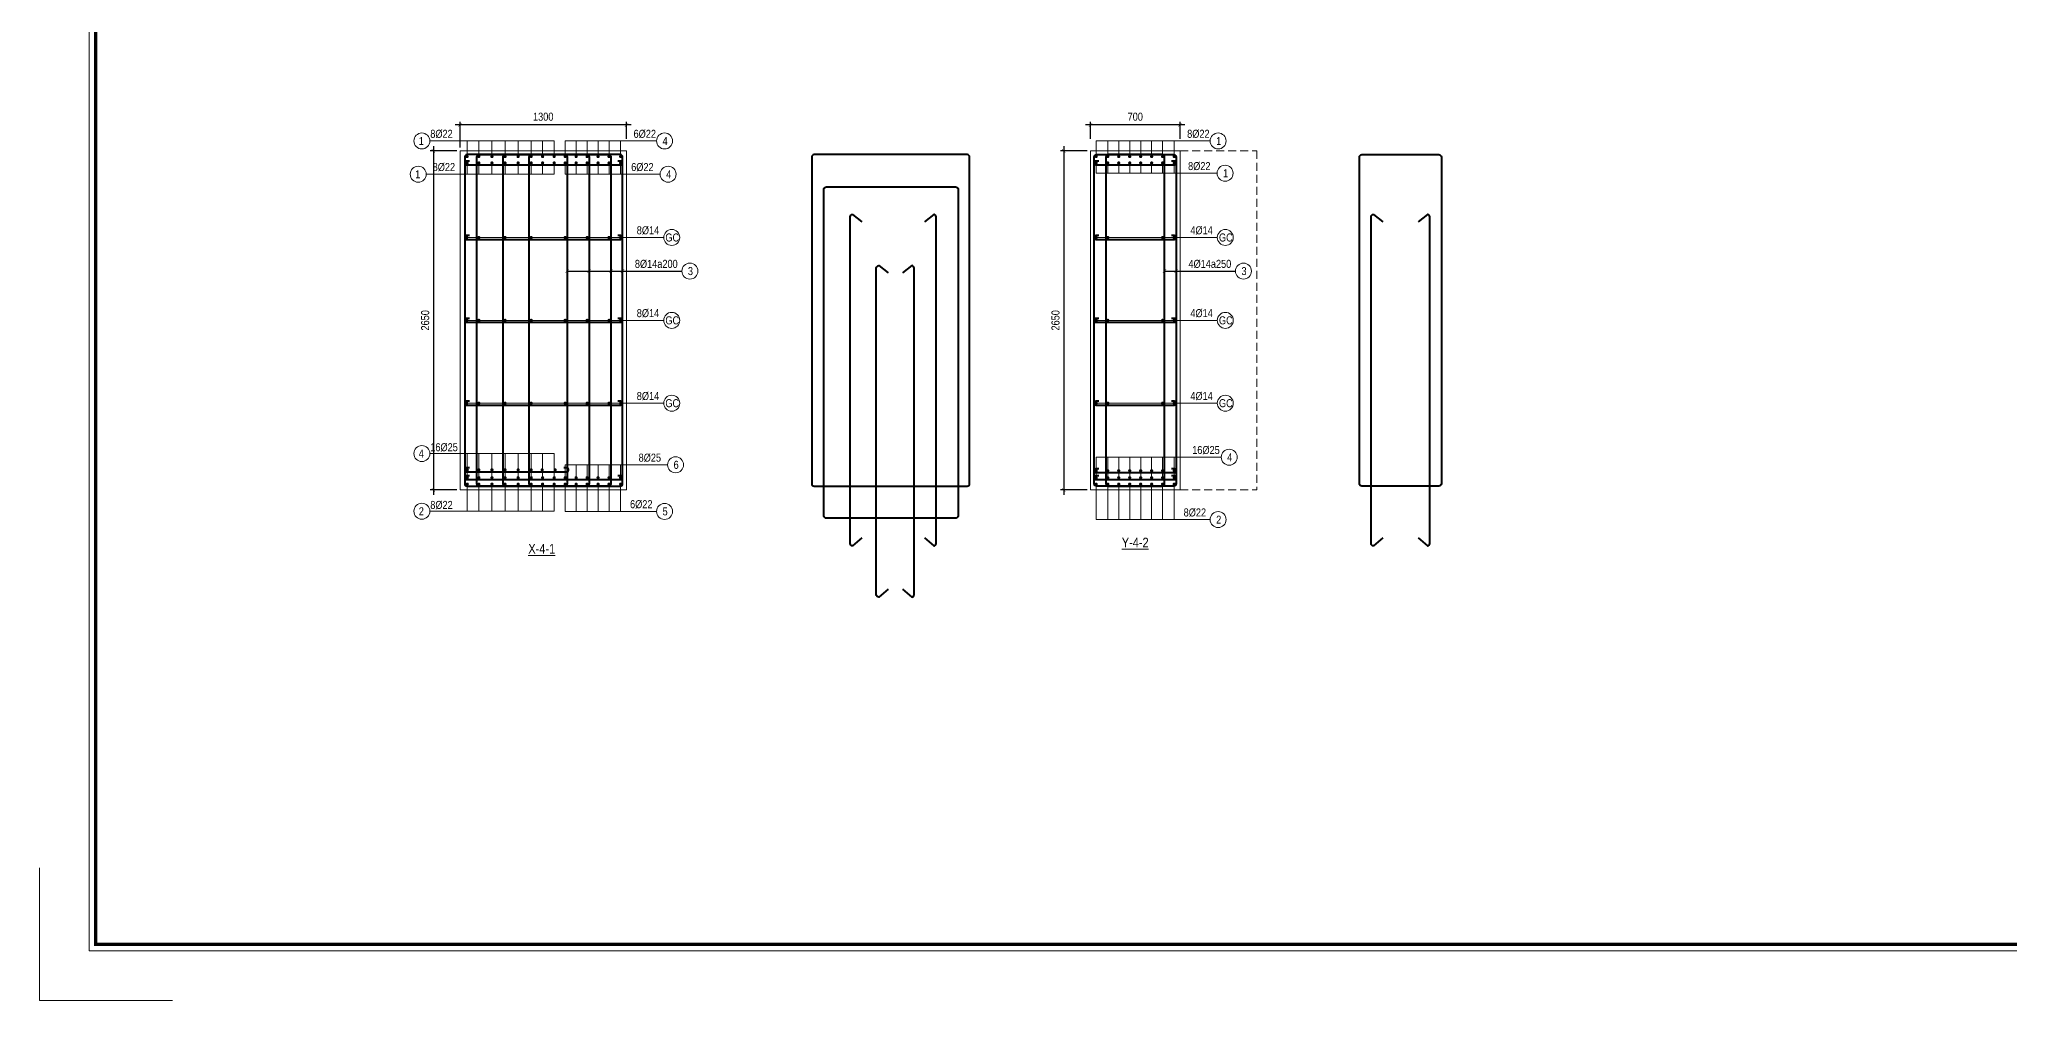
# Model space of a CAD drawing. Header units: millimetres. Extents: x 3014920 to 3563667, y -1638653 to -1356471.
# Drawn here: x 3062204 to 3077595, y -1601326 to -1593814 of the extents above; entities that cross this region are included whole.
import ezdxf
from ezdxf.enums import TextEntityAlignment as Align
from ezdxf.xclip import XClip

# ---------------------------------------------------------------- set-up
doc = ezdxf.new("R2010")
doc.units = ezdxf.units.MM
doc.header["$MEASUREMENT"] = 0
doc.header["$XCLIPFRAME"] = 0
doc.header["$PDMODE"] = 2
doc.linetypes.add('HIDDEN', pattern=[0.375, 0.25, -0.125])
doc.layers.get('0').update_dxf_attribs({"lineweight": 9})
doc.layers.get('Defpoints').update_dxf_attribs({"color": 10, "lineweight": 0})
for name, color, linetype, lineweight in [('CDAI', 21, 'Continuous', 40), ('CTHEP', 50, 'Continuous', 50), ('DBAO', 90, 'Continuous', 13), ('DGIONG', 130, 'Continuous', 13), ('KTH', 154, 'Continuous', 9), ('Net khuat', 8, 'HIDDEN', 13), ('TEXT', 7, 'Continuous', 15)]:
    doc.layers.add(name, color=color, linetype=linetype, lineweight=lineweight)
doc.styles.add('Star-HelCon', font='VHELVCN_0.TTF')
doc.styles.add('TTP-HelCon', font='VHELVCN_0.TTF')
doc.dimstyles.new('TTP-25', dxfattribs={"dimscale": 25, "dimtxt": 2.5, "dimasz": 1, "dimexe": 1, "dimexo": 1, "dimgap": 0.09, "dimtad": 0, "dimdec": 4, "dimrnd": 1, "dimzin": 9, "dimdsep": 46, "dimtxsty": 'TTP-HelCon', "dimblk": 'ARCHTICK', "dimcen": 0.09, "dimdle": 1.5, "dimclrd": 256, "dimclre": 256, "dimclrt": 7, "dimadec": 0, "dimazin": 0, "dimtfac": 1, "dimtdec": 4, "dimtmove": 0, "dimatfit": 3, "dimldrblk": 'ARCHTICK', "dimfxl": 1, "dimtvp": 1, "dimtolj": 1, "dimtzin": 0, "dimarcsym": 0})

# ---------------------------------------------------------------- blocks, each defined once
blk = doc.blocks.new('2X-6')
at = {"layer": 'CTHEP'}
blk.add_line((62408.63368, 325.00001), (-295.8093, 325), dxfattribs=at)
for points in [[(-320.00014, 595.00141), (-320.00014, 795), (62463.59072, 795)], [(-320.00014, -145), (62469.99431, -144.99999), (62469.99431, -144.99999)]]:
    blk.add_lwpolyline(points, dxfattribs=at)
blk = doc.blocks.new('_ArchTick')
at = {"color": 0, "linetype": 'ByBlock', "const_width": 0.15}
blk.add_lwpolyline([(-0.5, -0.5), (0.5, 0.5)], dxfattribs=at)
blk = doc.blocks.new('*D1080')
at = {"layer": 'Defpoints', "color": 0, "ltscale": 500, "transparency": 16777216}
for p in [(3065490, -1594685), (3065282, -1597335), (3065490, -1597335)]:
    blk.add_point(p, dxfattribs=at)
at = {"layer": 'KTH', "lineweight": -2, "ltscale": 500, "transparency": 16777216}
for p, q in [((3065465, -1594685), (3065257, -1594685)), ((3065282, -1594648), (3065282, -1597373)), ((3065465, -1597335), (3065257, -1597335))]:
    blk.add_line(p, q, dxfattribs=at)
at = {"layer": 'KTH', "lineweight": -2, "ltscale": 500, "transparency": 16777216, "xscale": 25, "yscale": 25, "zscale": 25}
for p, rotation in [((3065282, -1594685), 90), ((3065282, -1597335), 270)]:
    blk.add_blockref('_ArchTick', p, dxfattribs=dict(at, rotation=rotation))
at = {"layer": 'KTH', "color": 7, "ltscale": 500, "transparency": 16777216, "insert": (3065218, -1596010), "char_height": 62.5, "attachment_point": 5, "rotation": 90, "style": 'TTP-HelCon'}
blk.add_mtext('\\A1;2650', dxfattribs=at)
blk = doc.blocks.new('*D1081')
at = {"layer": 'Defpoints', "color": 0, "ltscale": 500, "transparency": 16777216}
for p in [(3065490, -1594483), (3065490, -1594685), (3066790, -1594616)]:
    blk.add_point(p, dxfattribs=at)
at = {"layer": 'KTH', "lineweight": -2, "ltscale": 500, "transparency": 16777216}
for p, q in [((3066827, -1594483), (3065452, -1594483)), ((3065490, -1594660), (3065490, -1594458)), ((3066790, -1594591), (3066790, -1594458))]:
    blk.add_line(p, q, dxfattribs=at)
at = {"layer": 'KTH', "lineweight": -2, "ltscale": 500, "transparency": 16777216, "xscale": 25, "yscale": 25, "zscale": 25, "rotation": 180}
blk.add_blockref('_ArchTick', (3065490, -1594483), dxfattribs=at)
at = {"layer": 'KTH', "lineweight": -2, "ltscale": 500, "transparency": 16777216, "xscale": 25, "yscale": 25, "zscale": 25}
blk.add_blockref('_ArchTick', (3066790, -1594483), dxfattribs=at)
at = {"layer": 'KTH', "color": 7, "ltscale": 500, "transparency": 16777216, "insert": (3066140, -1594419), "char_height": 62.5, "attachment_point": 5, "style": 'TTP-HelCon'}
blk.add_mtext('\\A1;1300', dxfattribs=at)
blk = doc.blocks.new('*D1082')
at = {"layer": 'Defpoints', "color": 0, "ltscale": 500, "transparency": 16777216}
for p in [(3070415, -1594685), (3070206, -1597335), (3070415, -1597335)]:
    blk.add_point(p, dxfattribs=at)
at = {"layer": 'KTH', "lineweight": -2, "ltscale": 500, "transparency": 16777216}
for p, q in [((3070390, -1594685), (3070181, -1594685)), ((3070206, -1594648), (3070206, -1597373)), ((3070390, -1597335), (3070181, -1597335))]:
    blk.add_line(p, q, dxfattribs=at)
at = {"layer": 'KTH', "lineweight": -2, "ltscale": 500, "transparency": 16777216, "xscale": 25, "yscale": 25, "zscale": 25}
for p, rotation in [((3070206, -1594685), 90), ((3070206, -1597335), 270)]:
    blk.add_blockref('_ArchTick', p, dxfattribs=dict(at, rotation=rotation))
at = {"layer": 'KTH', "color": 7, "ltscale": 500, "transparency": 16777216, "insert": (3070142, -1596010), "char_height": 62.5, "attachment_point": 5, "rotation": 90, "style": 'TTP-HelCon'}
blk.add_mtext('\\A1;2650', dxfattribs=at)
blk = doc.blocks.new('*D1083')
at = {"layer": 'Defpoints', "color": 0, "ltscale": 500, "transparency": 16777216}
for p in [(3070415, -1594483), (3070415, -1594616), (3071115, -1594616)]:
    blk.add_point(p, dxfattribs=at)
at = {"layer": 'KTH', "lineweight": -2, "ltscale": 500, "transparency": 16777216}
for p, q in [((3071152, -1594483), (3070377, -1594483)), ((3070415, -1594591), (3070415, -1594458)), ((3071115, -1594591), (3071115, -1594458))]:
    blk.add_line(p, q, dxfattribs=at)
at = {"layer": 'KTH', "lineweight": -2, "ltscale": 500, "transparency": 16777216, "xscale": 25, "yscale": 25, "zscale": 25, "rotation": 180}
blk.add_blockref('_ArchTick', (3070415, -1594483), dxfattribs=at)
at = {"layer": 'KTH', "lineweight": -2, "ltscale": 500, "transparency": 16777216, "xscale": 25, "yscale": 25, "zscale": 25}
blk.add_blockref('_ArchTick', (3071115, -1594483), dxfattribs=at)
at = {"layer": 'KTH', "color": 7, "ltscale": 500, "transparency": 16777216, "insert": (3070765, -1594419), "char_height": 62.5, "attachment_point": 5, "style": 'TTP-HelCon'}
blk.add_mtext('\\A1;700', dxfattribs=at)
blk = doc.blocks.new('2X-5')
at = {"layer": 'CTHEP'}
for p, q in [((23166.59054, 1145.94564), (-6551.10276, 1145.94563)), ((23166.59054, 685.94564), (-6551.10276, 685.94563))]:
    blk.add_line(p, q, dxfattribs=at)
blk.add_lwpolyline([(-6625.45988, 225.94563), (23270, 225.94564), (23270, 925.94564)], dxfattribs=at)
at = {"layer": 'DBAO', "linetype": 'Continuous', "flags": 128}
blk.add_lwpolyline([(-6499.9997, 2095.94563), (-6650.00163, 2095.94563), (-6650.00163, 195.94563), (23300, 195.94563), (23300, 2095.94563)], dxfattribs=at)
blk = doc.blocks.new('CHG_XX_Khung ten')
blk.add_lwpolyline([(15, 579), (826, 579), (826, 15), (15, 15)], close=True)
at = {"color": 4, "linetype": 'Continuous', "const_width": 1}
blk.add_lwpolyline([(17, 577), (824, 577), (824, 17), (17, 17)], close=True, dxfattribs=at)
at = {"layer": 'Defpoints', "color": 1, "ltscale": 2}
blk.add_lwpolyline([(40.06, 0), (0, 0), (0, 40)], dxfattribs=at)

msp = doc.modelspace()

# ---------------------------------------------------------------- linework, layer by layer
at = {"layer": 'CDAI', "elevation": 0}
for points in [[(3066741.17616, -1594715.15533), (3065545.67616, -1594715.15533, 0.4142135624), (3065526.92616, -1594733.90533), (3065526.92616, -1597286.40533, 0.4142135624), (3065545.67616, -1597305.15533), (3066741.17616, -1597305.15533, 0.4142135624), (3066759.92616, -1597286.40533), (3066759.92616, -1594733.90533, 0.4142135624)], [(3065640.89841, -1594715.15533), (3066650.46187, -1594715.15533, -0.4142135624), (3066669.21187, -1594733.90533), (3066669.21187, -1597286.40533, -0.4142135624), (3066650.46187, -1597305.15533), (3065640.89841, -1597305.15533, -0.4142135624), (3065622.14841, -1597286.40533), (3065622.14841, -1594733.90533, -0.4142135624)], [(3065845.3429, -1594715.15533), (3066479.0333, -1594715.15533, -0.4142135624), (3066497.7833, -1594733.90533), (3066497.7833, -1597286.40533, -0.4142135624), (3066479.0333, -1597305.15533), (3065845.3429, -1597305.15533, -0.4142135624), (3065826.5929, -1597286.40533), (3065826.5929, -1594733.90533, -0.4142135624)], [(3066049.7874, -1594715.15533), (3066307.60473, -1594715.15533, -0.4142135624), (3066326.35473, -1594733.90533), (3066326.35473, -1597286.40533, -0.4142135624), (3066307.60473, -1597305.15533), (3066049.7874, -1597305.15533, -0.4142135624), (3066031.0374, -1597286.40533), (3066031.0374, -1594733.90533, -0.4142135624)], [(3069452.36301, -1594715.15533), (3068256.86301, -1594715.15533, 0.4142135624), (3068238.11301, -1594733.90533), (3068238.11301, -1597286.40533, 0.4142135624), (3068256.86301, -1597305.15533), (3069452.36301, -1597305.15533, 0.4142135624), (3069471.11301, -1597286.40533), (3069471.11301, -1594733.90533, 0.4142135624)], [(3070463.3177, -1594715.15533), (3071065.8177, -1594715.15533, -0.4142135624), (3071084.5677, -1594733.90533), (3071084.5677, -1597286.40533, -0.4142135624), (3071065.8177, -1597305.15533), (3070463.3177, -1597305.15533, -0.4142135624), (3070444.5677, -1597286.40533), (3070444.5677, -1594733.90533, -0.4142135624)], [(3070975.10342, -1594715.15534), (3070554.03199, -1594715.15533, 0.4142135624), (3070535.28199, -1594733.90533), (3070535.28199, -1597286.40534, 0.4142135624), (3070554.03199, -1597305.15534), (3070975.10342, -1597305.15534, 0.4142135624), (3070993.85342, -1597286.40534), (3070993.85342, -1594733.90534, 0.4142135624)], [(3072535.0563, -1594715.15533), (3073137.5563, -1594715.15533, -0.4142135624), (3073156.3063, -1594733.90533), (3073156.3063, -1597286.40533, -0.4142135624), (3073137.5563, -1597305.15533), (3072535.0563, -1597305.15533, -0.4142135624), (3072516.3063, -1597286.40533), (3072516.3063, -1594733.90533, -0.4142135624)], [(3068352.08525, -1594966.65048), (3069361.64872, -1594966.65048, -0.4142135624), (3069380.39872, -1594985.40048), (3069380.39872, -1597537.90048, -0.4142135624), (3069361.64872, -1597556.65048), (3068352.08525, -1597556.65048, -0.4142135624), (3068333.33525, -1597537.90048), (3068333.33525, -1594985.40048, -0.4142135624)]]:
    msp.add_lwpolyline(points, format="xyb", close=True, dxfattribs=at)
for points in [[(3065563.84615, -1594765.15533), (3065541.92616, -1594765.15533, 0.4142135624), (3065526.92616, -1594780.15533, 0.4142135624), (3065541.92616, -1594795.15533), (3066744.92616, -1594795.15533, 0.4142135624), (3066759.92616, -1594780.15533, 0.4142135624), (3066744.92616, -1594765.15533), (3066723.00617, -1594765.15533)], [(3070481.4877, -1594765.15533), (3070459.5677, -1594765.15533, 0.4142135624), (3070444.5677, -1594780.15533, 0.4142135624), (3070459.5677, -1594795.15533), (3071069.5677, -1594795.15533, 0.4142135624), (3071084.5677, -1594780.15533, 0.4142135624), (3071069.5677, -1594765.15533), (3071047.64771, -1594765.15533)], [(3068629.37231, -1597709.89307), (3068556.52975, -1597772.82648, -0.4142135624), (3068537.77975, -1597754.07648), (3068537.77975, -1595201.57648, -0.4142135624), (3068556.52975, -1595182.82648), (3068629.37231, -1595239.23126)], [(3069117.37759, -1597709.89307), (3069190.22015, -1597772.82648, 0.4142135624), (3069208.97015, -1597754.07648), (3069208.97015, -1595201.57648, 0.4142135624), (3069190.22015, -1595182.82648), (3069117.37759, -1595239.23126)], [(3072698.61314, -1597709.89307), (3072625.77059, -1597772.82649, -0.4142135624), (3072607.02059, -1597754.07649), (3072607.02059, -1595201.57649, -0.4142135624), (3072625.77059, -1595182.82649), (3072698.61314, -1595239.23126)], [(3072973.99946, -1597709.89307), (3073046.84201, -1597772.82649, 0.4142135624), (3073065.59201, -1597754.07649), (3073065.59201, -1595201.57649, 0.4142135624), (3073046.84201, -1595182.82649), (3072973.99946, -1595239.23126)], [(3065563.84615, -1595347.65533), (3065541.92616, -1595347.65533, 0.4142135624), (3065526.92616, -1595362.65533, 0.4142135624), (3065541.92616, -1595377.65533), (3066744.92616, -1595377.65533, 0.4142135624), (3066759.92616, -1595362.65533, 0.4142135624), (3066744.92616, -1595347.65533), (3066723.00617, -1595347.65533)], [(3070481.4877, -1595347.65533), (3070459.5677, -1595347.65533, 0.4142135624), (3070444.5677, -1595362.65533, 0.4142135624), (3070459.5677, -1595377.65533), (3071069.5677, -1595377.65533, 0.4142135624), (3071084.5677, -1595362.65533, 0.4142135624), (3071069.5677, -1595347.65533), (3071047.64771, -1595347.65533)], [(3068833.8168, -1598109.89307), (3068760.97425, -1598172.82648, -0.4142135624), (3068742.22425, -1598154.07648), (3068742.22425, -1595601.57648, -0.4142135624), (3068760.97425, -1595582.82648), (3068833.8168, -1595639.23126)], [(3068945.94902, -1598109.89307), (3069018.79158, -1598172.82648, 0.4142135624), (3069037.54158, -1598154.07648), (3069037.54158, -1595601.57648, 0.4142135624), (3069018.79158, -1595582.82648), (3068945.94902, -1595639.23126)], [(3065563.84615, -1595995.15533), (3065541.92616, -1595995.15533, 0.4142135624), (3065526.92616, -1596010.15533, 0.4142135624), (3065541.92616, -1596025.15533), (3066744.92616, -1596025.15533, 0.4142135624), (3066759.92616, -1596010.15533, 0.4142135624), (3066744.92616, -1595995.15533), (3066723.00617, -1595995.15533)], [(3070481.4877, -1595995.15533), (3070459.5677, -1595995.15533, 0.4142135624), (3070444.5677, -1596010.15533, 0.4142135624), (3070459.5677, -1596025.15533), (3071069.5677, -1596025.15533, 0.4142135624), (3071084.5677, -1596010.15533, 0.4142135624), (3071069.5677, -1595995.15533), (3071047.64771, -1595995.15533)], [(3065563.84615, -1596642.65533), (3065541.92616, -1596642.65533, 0.4142135624), (3065526.92616, -1596657.65533, 0.4142135624), (3065541.92616, -1596672.65533), (3066744.92616, -1596672.65533, 0.4142135624), (3066759.92616, -1596657.65533, 0.4142135624), (3066744.92616, -1596642.65533), (3066723.00617, -1596642.65533)], [(3070481.4877, -1596642.65533), (3070459.5677, -1596642.65533, 0.4142135624), (3070444.5677, -1596657.65533, 0.4142135624), (3070459.5677, -1596672.65533), (3071069.5677, -1596672.65533, 0.4142135624), (3071084.5677, -1596657.65533, 0.4142135624), (3071069.5677, -1596642.65533), (3071047.64771, -1596642.65533)], [(3065563.84615, -1597225.15533), (3065541.92616, -1597225.15533, 0.4142135624), (3065526.92616, -1597240.15533, 0.4142135624), (3065541.92616, -1597255.15533), (3066744.92616, -1597255.15533, 0.4142135624), (3066759.92616, -1597240.15533, 0.4142135624), (3066744.92616, -1597225.15533), (3066723.00617, -1597225.15533)], [(3070481.4877, -1597225.15533), (3070459.5677, -1597225.15533, 0.4142135624), (3070444.5677, -1597240.15533, 0.4142135624), (3070459.5677, -1597255.15533), (3071069.5677, -1597255.15533, 0.4142135624), (3071084.5677, -1597240.15533, 0.4142135624), (3071069.5677, -1597225.15533), (3071047.64771, -1597225.15533)]]:
    msp.add_lwpolyline(points, format="xyb", dxfattribs=at)
at = {"layer": 'CTHEP', "const_width": 12.5, "elevation": 0}
for points in [[(3065538.8376, -1594730.15533, 1), (3065551.3376, -1594730.15533, 1)], [(3065538.8376, -1594780.15533, 1), (3065551.3376, -1594780.15533, 1)], [(3065630.89841, -1594730.15533, 1), (3065643.39841, -1594730.15533, 1)], [(3065630.89841, -1594780.15533, 1), (3065643.39841, -1594780.15533, 1)], [(3065733.12066, -1594730.15533, 1), (3065745.62066, -1594730.15533, 1)], [(3065733.12066, -1594780.15533, 1), (3065745.62066, -1594780.15533, 1)], [(3065835.3429, -1594730.15533, 1), (3065847.8429, -1594730.15533, 1)], [(3065835.3429, -1594780.15533, 1), (3065847.8429, -1594780.15533, 1)], [(3065937.56515, -1594730.15533, 1), (3065950.06515, -1594730.15533, 1)], [(3065937.56515, -1594780.15533, 1), (3065950.06515, -1594780.15533, 1)], [(3066039.7874, -1594730.15533, 1), (3066052.2874, -1594730.15533, 1)], [(3066039.7874, -1594780.15533, 1), (3066052.2874, -1594780.15533, 1)], [(3066128.67616, -1594730.15533, 1), (3066141.17616, -1594730.15533, 1)], [(3066128.67616, -1594780.15533, 1), (3066141.17616, -1594780.15533, 1)], [(3066219.39044, -1594730.15533, -1), (3066231.89044, -1594730.15533, -1)], [(3066219.39044, -1594780.15533, -1), (3066231.89044, -1594780.15533, -1)], [(3066305.10473, -1594730.15533, -1), (3066317.60473, -1594730.15533, -1)], [(3066305.10473, -1594780.15533, -1), (3066317.60473, -1594780.15533, -1)], [(3066390.81902, -1594730.15533, -1), (3066403.31902, -1594730.15533, -1)], [(3066390.81902, -1594780.15533, -1), (3066403.31902, -1594780.15533, -1)], [(3066489.0333, -1594730.15533, 1), (3066476.5333, -1594730.15533, 1)], [(3066476.5333, -1594780.15533, -1), (3066489.0333, -1594780.15533, -1)], [(3066574.74759, -1594730.15533, 1), (3066562.24759, -1594730.15533, 1)], [(3066574.74759, -1594780.15533, 1), (3066562.24759, -1594780.15533, 1)], [(3066660.46187, -1594730.15533, 1), (3066647.96187, -1594730.15533, 1)], [(3066647.96187, -1594780.15533, -1), (3066660.46187, -1594780.15533, -1)], [(3066738.67616, -1594730.15533, 1), (3066751.17616, -1594730.15533, 1)], [(3066738.67616, -1594780.15533, 1), (3066751.17616, -1594780.15533, 1)], [(3070453.3177, -1594730.15533, 1), (3070465.8177, -1594730.15533, 1)], [(3070453.3177, -1594780.15533, 1), (3070465.8177, -1594780.15533, 1)], [(3070544.03199, -1594730.15533, -1), (3070556.53199, -1594730.15533, -1)], [(3070544.03199, -1594780.15533, -1), (3070556.53199, -1594780.15533, -1)], [(3070629.74628, -1594730.15533, -1), (3070642.24628, -1594730.15533, -1)], [(3070629.74628, -1594780.15534, -1), (3070642.24628, -1594780.15534, -1)], [(3070715.46056, -1594730.15533, -1), (3070727.96056, -1594730.15533, -1)], [(3070715.46056, -1594780.15534, -1), (3070727.96056, -1594780.15534, -1)], [(3070813.67485, -1594730.15533, 1), (3070801.17485, -1594730.15533, 1)], [(3070813.67485, -1594780.15534, 1), (3070801.17485, -1594780.15534, 1)], [(3070899.38913, -1594730.15533, 1), (3070886.88913, -1594730.15533, 1)], [(3070899.38913, -1594780.15534, 1), (3070886.88913, -1594780.15534, 1)], [(3070985.10342, -1594730.15533, 1), (3070972.60342, -1594730.15533, 1)], [(3070985.10342, -1594780.15534, 1), (3070972.60342, -1594780.15534, 1)], [(3071063.3177, -1594730.15533, 1), (3071075.8177, -1594730.15533, 1)], [(3071063.3177, -1594780.15533, 1), (3071075.8177, -1594780.15533, 1)], [(3065535.67616, -1595362.65533, 1), (3065548.17616, -1595362.65533, 1)], [(3065630.89841, -1595362.65533, 1), (3065643.39841, -1595362.65533, 1)], [(3065835.34291, -1595362.65533, 1), (3065847.84291, -1595362.65533, 1)], [(3066039.7874, -1595362.65533, 1), (3066052.2874, -1595362.65533, 1)], [(3066305.10473, -1595362.65533, 1), (3066317.60473, -1595362.65533, 1)], [(3066489.0333, -1595362.65533, -1), (3066476.5333, -1595362.65533, -1)], [(3066660.46188, -1595362.65533, -1), (3066647.96188, -1595362.65533, -1)], [(3066738.67616, -1595362.65533, 1), (3066751.17616, -1595362.65533, 1)], [(3070453.3177, -1595362.65533, 1), (3070465.8177, -1595362.65533, 1)], [(3070544.03199, -1595362.65534, 1), (3070556.53199, -1595362.65534, 1)], [(3070972.60342, -1595362.65534, 1), (3070985.10342, -1595362.65534, 1)], [(3071063.3177, -1595362.65533, 1), (3071075.8177, -1595362.65533, 1)], [(3065535.67616, -1596010.15533, 1), (3065548.17616, -1596010.15533, 1)], [(3065630.89841, -1596010.15533, 1), (3065643.39841, -1596010.15533, 1)], [(3065835.34291, -1596010.15533, 1), (3065847.84291, -1596010.15533, 1)], [(3066039.7874, -1596010.15533, 1), (3066052.2874, -1596010.15533, 1)], [(3066305.10473, -1596010.15533, 1), (3066317.60473, -1596010.15533, 1)], [(3066489.0333, -1596010.15533, -1), (3066476.5333, -1596010.15533, -1)], [(3066660.46187, -1596010.15533, -1), (3066647.96187, -1596010.15533, -1)], [(3066738.67616, -1596010.15533, 1), (3066751.17616, -1596010.15533, 1)], [(3070453.3177, -1596010.15533, 1), (3070465.8177, -1596010.15533, 1)], [(3070544.03199, -1596010.15534, 1), (3070556.53199, -1596010.15534, 1)], [(3070972.60342, -1596010.15534, 1), (3070985.10342, -1596010.15534, 1)], [(3071063.3177, -1596010.15533, 1), (3071075.8177, -1596010.15533, 1)], [(3065535.67616, -1596657.65533, 1), (3065548.17616, -1596657.65533, 1)], [(3065630.89841, -1596657.65533, 1), (3065643.39841, -1596657.65533, 1)], [(3065835.3429, -1596657.65533, 1), (3065847.8429, -1596657.65533, 1)], [(3066039.7874, -1596657.65533, 1), (3066052.2874, -1596657.65533, 1)], [(3066305.10473, -1596657.65533, 1), (3066317.60473, -1596657.65533, 1)], [(3066489.0333, -1596657.65533, -1), (3066476.5333, -1596657.65533, -1)], [(3066660.46187, -1596657.65533, -1), (3066647.96187, -1596657.65533, -1)], [(3066738.67616, -1596657.65533, 1), (3066751.17616, -1596657.65533, 1)], [(3070453.3177, -1596657.65533, 1), (3070465.8177, -1596657.65533, 1)], [(3070544.03199, -1596657.65534, 1), (3070556.53199, -1596657.65534, 1)], [(3070972.60342, -1596657.65534, 1), (3070985.10342, -1596657.65534, 1)], [(3071063.3177, -1596657.65533, 1), (3071075.8177, -1596657.65533, 1)], [(3065540.17628, -1597240.15533, 1), (3065552.67628, -1597240.15533, 1)], [(3065540.17628, -1597290.15533, 1), (3065552.67628, -1597290.15533, 1)], [(3065630.89841, -1597240.15533, 1), (3065643.39841, -1597240.15533, 1)], [(3065630.89841, -1597290.15533, 1), (3065643.39841, -1597290.15533, 1)], [(3065733.12066, -1597240.15533, 1), (3065745.62066, -1597240.15533, 1)], [(3065733.12066, -1597290.15533, 1), (3065745.62066, -1597290.15533, 1)], [(3065835.3429, -1597240.15533, 1), (3065847.8429, -1597240.15533, 1)], [(3065835.3429, -1597290.15533, 1), (3065847.8429, -1597290.15533, 1)], [(3065937.56515, -1597240.15533, 1), (3065950.06515, -1597240.15533, 1)], [(3065937.56515, -1597290.15533, 1), (3065950.06515, -1597290.15533, 1)], [(3066039.7874, -1597240.15533, 1), (3066052.2874, -1597240.15533, 1)], [(3066039.7874, -1597290.15533, 1), (3066052.2874, -1597290.15533, 1)], [(3066128.67616, -1597240.15533, -1), (3066141.17616, -1597240.15533, -1)], [(3066128.67616, -1597290.15533, 1), (3066141.17616, -1597290.15533, 1)], [(3066219.39044, -1597240.15534, -1), (3066231.89044, -1597240.15534, -1)], [(3066219.39044, -1597290.15533, 1), (3066231.89044, -1597290.15533, 1)], [(3066305.10473, -1597240.15533, 1), (3066317.60473, -1597240.15533, 1)], [(3066305.10473, -1597290.15533, 1), (3066317.60473, -1597290.15533, 1)], [(3066390.81902, -1597240.15533, 1), (3066403.31902, -1597240.15533, 1)], [(3066390.81902, -1597290.15533, 1), (3066403.31902, -1597290.15533, 1)], [(3066489.0333, -1597240.15533, -1), (3066476.5333, -1597240.15533, -1)], [(3066489.0333, -1597290.15533, -1), (3066476.5333, -1597290.15533, -1)], [(3066574.74759, -1597240.15533, -1), (3066562.24759, -1597240.15533, -1)], [(3066574.74759, -1597290.15533, -1), (3066562.24759, -1597290.15533, -1)], [(3066647.96187, -1597240.15534, -1), (3066660.46187, -1597240.15534, -1)], [(3066660.46187, -1597290.15533, -1), (3066647.96187, -1597290.15533, -1)], [(3066738.67616, -1597240.15533, -1), (3066751.17616, -1597240.15533, -1)], [(3066738.67616, -1597290.15533, 1), (3066751.17616, -1597290.15533, 1)], [(3070453.3177, -1597240.15533, -1), (3070465.8177, -1597240.15533, -1)], [(3070453.3177, -1597290.15533, 1), (3070465.8177, -1597290.15533, 1)], [(3070544.03199, -1597240.15533, 1), (3070556.53199, -1597240.15533, 1)], [(3070544.03199, -1597290.15533, 1), (3070556.53199, -1597290.15533, 1)], [(3070629.74628, -1597240.15533, 1), (3070642.24628, -1597240.15533, 1)], [(3070629.74628, -1597290.15533, 1), (3070642.24628, -1597290.15533, 1)], [(3070727.96056, -1597240.15533, -1), (3070715.46056, -1597240.15533, -1)], [(3070715.46056, -1597290.15533, 1), (3070727.96056, -1597290.15533, 1)], [(3070813.67485, -1597240.15533, -1), (3070801.17485, -1597240.15533, -1)], [(3070813.67485, -1597290.15533, -1), (3070801.17485, -1597290.15533, -1)], [(3070886.88913, -1597240.15534, -1), (3070899.38913, -1597240.15534, -1)], [(3070899.38913, -1597290.15533, -1), (3070886.88913, -1597290.15533, -1)], [(3070985.10342, -1597240.15534, -1), (3070972.60342, -1597240.15534, -1)], [(3070985.10342, -1597290.15533, -1), (3070972.60342, -1597290.15533, -1)], [(3071063.3177, -1597240.15533, -1), (3071075.8177, -1597240.15533, -1)], [(3071063.3177, -1597290.15533, 1), (3071075.8177, -1597290.15533, 1)]]:
    msp.add_lwpolyline(points, format="xyb", close=True, dxfattribs=at)
at = {"layer": 'DBAO'}
for p, q in [((3070414.5677, -1597335.15533), (3070414.5677, -1594685.15533)), ((3071114.5677, -1594685.15533), (3071114.5677, -1597335.15533)), ((3071114.5677, -1597335.15533), (3070414.5677, -1597335.15533))]:
    msp.add_line(p, q, dxfattribs=at)
at = {"layer": 'DBAO', "elevation": 0, "flags": 128}
for points in [[(3065489.92616, -1594685.15533), (3066789.92616, -1594685.15533)], [(3066789.92616, -1594685.15533), (3066789.92616, -1597335.15533), (3065489.92616, -1597335.15533), (3065489.92616, -1594685.15533)], [(3070414.5677, -1594685.15533), (3071114.5677, -1594685.15533)]]:
    msp.add_lwpolyline(points, dxfattribs=at)
at = {"layer": 'DGIONG'}
for p, q in [((3066225.64044, -1594608.40533), (3065254.32965, -1594608.40533)), ((3065545.0876, -1594730.15533), (3065545.0876, -1594608.40533)), ((3065637.14841, -1594730.15533), (3065637.14841, -1594608.40533)), ((3065739.37066, -1594730.15533), (3065739.37066, -1594608.40533)), ((3065841.5929, -1594730.15533), (3065841.5929, -1594608.40533)), ((3065943.81515, -1594730.15533), (3065943.81515, -1594608.40533)), ((3066046.0374, -1594730.15533), (3066046.0374, -1594608.40533)), ((3066134.92616, -1594730.15533), (3066134.92616, -1594608.40533)), ((3066225.64044, -1594730.15533), (3066225.64044, -1594608.40533)), ((3066311.35473, -1594608.40533), (3067025.52267, -1594608.40533)), ((3066311.35473, -1594730.15533), (3066311.35473, -1594608.40534)), ((3066397.06902, -1594730.15533), (3066397.06902, -1594608.40533)), ((3066482.7833, -1594730.15533), (3066482.7833, -1594608.40533)), ((3066568.49759, -1594730.15533), (3066568.49759, -1594608.40534)), ((3066654.21187, -1594730.15533), (3066654.21187, -1594608.40534)), ((3066744.92616, -1594730.15533), (3066744.92616, -1594608.40533)), ((3070459.5677, -1594730.15533), (3070459.5677, -1594608.40533)), ((3070459.5677, -1594608.40533), (3071350.16421, -1594608.40533)), ((3070550.28199, -1594730.15533), (3070550.28199, -1594608.40534)), ((3070635.99628, -1594730.15533), (3070635.99628, -1594608.40534)), ((3070721.71056, -1594730.15533), (3070721.71056, -1594608.40533)), ((3070807.42485, -1594730.15533), (3070807.42485, -1594608.40533)), ((3070893.13913, -1594730.15533), (3070893.13913, -1594608.40534)), ((3070978.85342, -1594730.15533), (3070978.85342, -1594608.40534)), ((3071069.5677, -1594730.15533), (3071069.5677, -1594608.40533)), ((3065545.0876, -1594780.15533), (3065545.0876, -1594868.30193)), ((3065637.14841, -1594780.15533), (3065637.14841, -1594868.30193)), ((3065739.37066, -1594780.15533), (3065739.37066, -1594868.30193)), ((3065841.5929, -1594780.15533), (3065841.5929, -1594868.30193)), ((3065943.81515, -1594780.15533), (3065943.81515, -1594868.30193)), ((3066046.0374, -1594780.15533), (3066046.0374, -1594868.30193)), ((3066134.92616, -1594780.15533), (3066134.92616, -1594868.30193)), ((3066225.64044, -1594780.15533), (3066225.64044, -1594868.30193)), ((3066311.35473, -1594780.15533), (3066311.35473, -1594868.30193)), ((3066397.06902, -1594780.15533), (3066397.06902, -1594868.30193)), ((3066482.7833, -1594780.15533), (3066482.7833, -1594868.30193)), ((3066568.49759, -1594780.15533), (3066568.49759, -1594868.30193)), ((3066654.21187, -1594780.15533), (3066654.21187, -1594868.30193)), ((3066744.92616, -1594780.15533), (3066744.92616, -1594868.30193)), ((3070459.5677, -1594780.15533), (3070459.5677, -1594860.73205)), ((3070550.28199, -1594780.15533), (3070550.28199, -1594860.73205)), ((3070635.99628, -1594780.15534), (3070635.99628, -1594860.73206)), ((3070721.71056, -1594780.15534), (3070721.71056, -1594860.73206)), ((3070807.42485, -1594780.15534), (3070807.42485, -1594860.73206)), ((3070893.13913, -1594780.15534), (3070893.13913, -1594860.73206)), ((3070978.85342, -1594780.15534), (3070978.85342, -1594860.73206)), ((3071069.5677, -1594780.15533), (3071069.5677, -1594860.73205)), ((3066225.64044, -1594868.30193), (3065226.34346, -1594868.30193)), ((3066311.35473, -1594868.30193), (3067053.50886, -1594868.30193)), ((3070459.5677, -1594860.73205), (3071404.12173, -1594860.73205)), ((3065541.92616, -1595362.65533), (3067081.48722, -1595362.65534)), ((3070459.5677, -1595362.65533), (3071406.12877, -1595362.65534)), ((3065541.92616, -1596010.15533), (3067081.48722, -1596010.15534)), ((3070459.5677, -1596010.15533), (3071406.12877, -1596010.15534)), ((3065541.92616, -1596657.65533), (3067081.48722, -1596657.65534)), ((3070459.5677, -1596657.65533), (3071406.12877, -1596657.65534)), ((3066225.64044, -1597051.21297), (3065254.32965, -1597051.21297)), ((3065546.42628, -1597240.15533), (3065546.42628, -1597051.21297)), ((3065637.14841, -1597240.15533), (3065637.14841, -1597051.21297)), ((3065739.37066, -1597240.15533), (3065739.37066, -1597051.21297)), ((3065841.5929, -1597240.15533), (3065841.5929, -1597051.21297)), ((3065943.81515, -1597240.15533), (3065943.81515, -1597051.21297)), ((3066046.0374, -1597240.15533), (3066046.0374, -1597051.21297)), ((3066134.92616, -1597240.15533), (3066134.92616, -1597051.21297)), ((3066225.64044, -1597240.15534), (3066225.64044, -1597051.21297)), ((3066311.35473, -1597240.15533), (3066311.35473, -1597139.26383)), ((3066311.35473, -1597139.26383), (3067111.67754, -1597139.26383)), ((3066397.06902, -1597139.26383), (3066397.06902, -1597240.15533)), ((3066482.7833, -1597139.26383), (3066482.7833, -1597240.15533)), ((3066568.49759, -1597240.15533), (3066568.49759, -1597139.26383)), ((3066654.21187, -1597240.15534), (3066654.21187, -1597139.26384)), ((3066744.92616, -1597240.15533), (3066744.92616, -1597139.26383)), ((3070459.5677, -1597079.78998), (3071436.31909, -1597079.78998)), ((3070459.5677, -1597240.15533), (3070459.5677, -1597079.78998)), ((3070550.28199, -1597240.15534), (3070550.28199, -1597079.78999)), ((3070635.99628, -1597240.15533), (3070635.99628, -1597079.78998)), ((3070721.71056, -1597079.78998), (3070721.71056, -1597240.15533)), ((3070807.42485, -1597079.78998), (3070807.42485, -1597240.15533)), ((3070893.13913, -1597240.15533), (3070893.13913, -1597079.78998)), ((3070978.85342, -1597240.15534), (3070978.85342, -1597079.78999)), ((3071069.5677, -1597240.15533), (3071069.5677, -1597079.78998)), ((3065546.42628, -1597290.15533), (3065546.42628, -1597501.9623)), ((3065637.14841, -1597290.15533), (3065637.14841, -1597501.9623)), ((3065739.37066, -1597290.15533), (3065739.37066, -1597501.9623)), ((3065841.5929, -1597290.15533), (3065841.5929, -1597501.9623)), ((3065943.81515, -1597290.15533), (3065943.81515, -1597501.9623)), ((3066046.0374, -1597290.15533), (3066046.0374, -1597501.9623)), ((3066134.92616, -1597501.9623), (3066134.92616, -1597290.15533)), ((3066225.64044, -1597290.15534), (3066225.64044, -1597501.9623)), ((3066311.35473, -1597290.15534), (3066311.35473, -1597503.41869)), ((3066397.06902, -1597290.15533), (3066397.06902, -1597503.41869)), ((3066482.7833, -1597290.15533), (3066482.7833, -1597503.41869)), ((3066568.49759, -1597290.15534), (3066568.49759, -1597503.41869)), ((3066654.21187, -1597290.15534), (3066654.21187, -1597503.41869)), ((3066744.92616, -1597503.41869), (3066744.92616, -1597290.15533)), ((3070459.5677, -1597567.55716), (3070459.5677, -1597290.15533)), ((3070550.28199, -1597290.15534), (3070550.28199, -1597567.55716)), ((3070635.99628, -1597290.15534), (3070635.99628, -1597567.55716)), ((3070721.71056, -1597290.15534), (3070721.71056, -1597567.55716)), ((3070807.42485, -1597290.15534), (3070807.42485, -1597567.55716)), ((3070893.13913, -1597290.15534), (3070893.13913, -1597567.55716)), ((3070978.85342, -1597290.15534), (3070978.85342, -1597567.55716)), ((3071069.5677, -1597567.55716), (3071069.5677, -1597290.15533)), ((3066225.64044, -1597501.9623), (3065254.32965, -1597501.9623)), ((3066311.35473, -1597503.41869), (3067025.52267, -1597503.41869)), ((3070459.5677, -1597567.55716), (3071350.16421, -1597567.55716))]:
    msp.add_line(p, q, dxfattribs=at)
for centre in [(3065191.82965, -1594608.40533), (3067088.02267, -1594608.40533), (3071412.66421, -1594608.40533), (3065163.84346, -1594868.30193), (3067116.00886, -1594868.30193), (3071466.62173, -1594860.73205), (3067143.98722, -1595362.65534), (3071468.62877, -1595362.65534), (3067285.85299, -1595624.99886), (3071610.49454, -1595624.99886), (3067143.98722, -1596010.15534), (3071468.62877, -1596010.15534), (3067143.98722, -1596657.65534), (3071468.62877, -1596657.65534), (3065191.82965, -1597051.21297), (3067174.17754, -1597139.26383), (3071498.81909, -1597079.78998), (3065191.82965, -1597501.9623), (3067088.02267, -1597503.41869), (3071412.66421, -1597567.55716)]:
    msp.add_circle(centre, 62.5, dxfattribs=at)
at = {"layer": 'Net khuat', "ltscale": 250}
msp.add_line((3071714.5677, -1594685.15533), (3071714.5677, -1597335.15533), dxfattribs=at)

# ---------------------------------------------------------------- block references
at = {"layer": 'DBAO'}
ref = msp.add_blockref('2X-5', (3078054.40712, -1595045.11876), dxfattribs=at)
XClip(ref).set_block_clipping_path([(7456.2885597409, -2103.2964804368), (23307.120586521, 3113.445298352)])
ref = msp.add_blockref('2X-6', (3074314.82334, -1594324.75409), dxfattribs=at)
XClip(ref).set_block_clipping_path([(32066.1207128667, -1516.4499482337), (49237.6601369379, 2289.1510342029)])
ref = msp.add_blockref('2X-6', (3058646.11534, -1597433.7557), dxfattribs=at)
XClip(ref).set_block_clipping_path([(47785.81711381, -1679.7416241438), (63090.6771627329, 2032.9573523358)])

# ---------------------------------------------------------------- texts
at = {"layer": 'TEXT', "style": 'TTP-HelCon'}
for s, p in [('8Þ22', (3065257.71783, -1594583.40533)), ('6Þ22', (3066845.88449, -1594583.40533)), ('8Þ22', (3071170.52604, -1594583.40533)), ('8Þ22', (3065276.30606, -1594843.30193)), ('6Þ22', (3066827.12959, -1594843.30193)), ('8Þ22', (3071177.74246, -1594835.73205)), ('8Þ14', (3066870.65195, -1595337.65534)), ('4Þ14', (3071195.2935, -1595337.65534)), ('8Þ14a200', (3066856.0047, -1595599.99886)), ('4Þ14a250', (3071180.64624, -1595599.99886)), ('8Þ14', (3066870.65195, -1595985.15534)), ('4Þ14', (3071195.2935, -1595985.15534)), ('8Þ14', (3066870.65195, -1596632.65534)), ('4Þ14', (3071195.2935, -1596632.65534)), ('16Þ25', (3065257.71783, -1597033.1567)), ('16Þ25', (3071209.93982, -1597054.78998)), ('8Þ25', (3066885.29828, -1597114.26383)), ('8Þ22', (3065257.71783, -1597483.90603)), ('6Þ22', (3066818.38449, -1597478.41869)), ('8Þ22', (3071143.02604, -1597542.55716))]:
    msp.add_text(s, height=62.5, dxfattribs=at).set_placement(p)
at = {"layer": 'TEXT', "style": 'Star-HelCon'}
for s, p in [('1', (3065187.66298, -1594608.40533)), ('4', (3067092.18934, -1594608.40533)), ('1', (3071416.83088, -1594608.40533)), ('1', (3065159.67679, -1594868.30193)), ('4', (3067120.17553, -1594868.30193)), ('1', (3071470.78839, -1594860.73205)), ('GC', (3067148.15389, -1595362.65534)), ('GC', (3071472.79543, -1595362.65534)), ('3', (3067290.01966, -1595624.99886)), ('3', (3071614.66121, -1595624.99886)), ('GC', (3067148.15389, -1596010.15534)), ('GC', (3071472.79543, -1596010.15534)), ('GC', (3067148.15389, -1596657.65534)), ('GC', (3071472.79543, -1596657.65534)), ('4', (3065187.66298, -1597051.21297)), ('6', (3067178.34421, -1597139.26383)), ('4', (3071502.98575, -1597079.78998)), ('2', (3065187.66298, -1597501.9623)), ('5', (3067092.18934, -1597503.41869)), ('2', (3071416.83088, -1597567.55716))]:
    msp.add_text(s, height=62.5, dxfattribs=at).set_placement(p, align=Align.MIDDLE)
at = {"layer": 'TEXT', "style": 'TTP-HelCon'}
for s, p in [('%%UX-4-1', (3066128.54341, -1597832.88283)), ('%%UY-4-2', (3070764.5677, -1597783.99435))]:
    msp.add_text(s, height=75, dxfattribs=at).set_placement(p, align=Align.CENTER)

# ---------------------------------------------------------------- dimensions: what is measured, and where the dimension line sits
at = {"layer": 'KTH', "ltscale": 500}
for base, p1, p2, picture, middle in [((3065489.92616, -1594482.90533), (3066789.92616, -1594616.14338), (3065489.92616, -1594685.15533), '*D1081', (3066139.92616, -1594419.072)), ((3070414.5677, -1594482.90533), (3071114.5677, -1594616.14338), (3070414.5677, -1594616.14338), '*D1083', (3070764.5677, -1594419.072))]:
    dim = msp.add_linear_dim(base=base, p1=p1, p2=p2, dimstyle='TTP-25', dxfattribs=at)
    dim.commit()
    dim.dimension.update_dxf_attribs({"geometry": picture, "text_midpoint": middle})
for base, p1, p2, picture, middle in [((3065281.68852, -1597335.15533), (3065489.92616, -1594685.15533), (3065489.92616, -1597335.15533), '*D1080', (3065217.85519, -1596010.15533)), ((3070206.33006, -1597335.15533), (3070414.5677, -1594685.15533), (3070414.5677, -1597335.15533), '*D1082', (3070142.49673, -1596010.15533))]:
    dim = msp.add_linear_dim(base=base, p1=p1, p2=p2, angle=90, dimstyle='TTP-25', dxfattribs=at)
    dim.commit()
    dim.dimension.update_dxf_attribs({"geometry": picture, "text_midpoint": middle})

# ---------------------------------------------------------------- leaders
at = {"layer": 'DGIONG'}
for points in [[(3066326.35473, -1595624.99886), (3066564.92056, -1595624.99886)], [(3066497.7833, -1595624.99886), (3067223.35299, -1595624.99886)], [(3066669.21187, -1595624.99886), (3067223.35299, -1595624.99886)], [(3066759.92616, -1595624.99886), (3067223.35299, -1595624.99886)], [(3070993.85342, -1595624.99886), (3071547.99454, -1595624.99886)], [(3071084.5677, -1595624.99886), (3071547.99454, -1595624.99886)]]:
    msp.add_leader(points, dimstyle='TTP-25', dxfattribs=at)

# ---------------------------------------------------------------- next in the draw order: block references
at = {"color": 5, "xscale": 25.92478421704392, "yscale": 25.92478421704392, "zscale": 25.92478421704392}
msp.add_blockref('CHG_XX_Khung ten', (3062204.1144, -1601326.46106), dxfattribs=at)

# ---------------------------------------------------------------- next in the draw order: linework, layer by layer
at = {"layer": 'CDAI', "elevation": 0}
for points in [[(3065563.84615, -1597163.51934), (3065541.92616, -1597163.51934, 0.4142135624), (3065526.92616, -1597178.51934, 0.4142135624), (3065541.92616, -1597193.51934), (3066322.95642, -1597193.51934, 0.4142135624), (3066337.95642, -1597178.51934, 0.4142135624), (3066322.95642, -1597163.51934), (3066301.03643, -1597163.51934)], [(3070481.4877, -1597170.17003), (3070459.5677, -1597170.17003, 0.4142135624), (3070444.5677, -1597185.17003, 0.4142135624), (3070459.5677, -1597200.17003), (3071069.5677, -1597200.17003, 0.4142135624), (3071084.5677, -1597185.17003, 0.4142135624), (3071069.5677, -1597170.17003), (3071047.64771, -1597170.17003)]]:
    msp.add_lwpolyline(points, format="xyb", dxfattribs=at)
at = {"layer": 'CTHEP', "const_width": 12.5, "elevation": 0}
for points in [[(3065540.17628, -1597178.51934, 1), (3065552.67628, -1597178.51934, 1)], [(3065630.89841, -1597178.51934, 1), (3065643.39841, -1597178.51934, 1)], [(3065733.12066, -1597178.51934, 1), (3065745.62066, -1597178.51934, 1)], [(3065835.3429, -1597178.51934, 1), (3065847.8429, -1597178.51934, 1)], [(3065937.56515, -1597178.51934, 1), (3065950.06515, -1597178.51934, 1)], [(3066039.7874, -1597178.51934, 1), (3066052.2874, -1597178.51934, 1)], [(3066125.03628, -1597178.51934, 1), (3066137.53628, -1597178.51934, 1)], [(3066227.25853, -1597178.51934, 1), (3066239.75853, -1597178.51934, 1)], [(3070453.3177, -1597185.17003, -1), (3070465.8177, -1597185.17003, -1)], [(3070544.03199, -1597185.17003, 1), (3070556.53199, -1597185.17003, 1)], [(3070629.74628, -1597185.17003, 1), (3070642.24628, -1597185.17003, 1)], [(3070727.96056, -1597185.17002, -1), (3070715.46056, -1597185.17002, -1)], [(3070813.67485, -1597185.17003, -1), (3070801.17485, -1597185.17003, -1)], [(3070886.88913, -1597185.17003, -1), (3070899.38913, -1597185.17003, -1)], [(3070985.10342, -1597185.17003, -1), (3070972.60342, -1597185.17003, -1)], [(3071063.3177, -1597185.17003, -1), (3071075.8177, -1597185.17003, -1)]]:
    msp.add_lwpolyline(points, format="xyb", close=True, dxfattribs=at)
at = {"layer": 'Net khuat', "ltscale": 250}
for p, q in [((3071114.5677, -1594685.15533), (3071714.5677, -1594685.15533)), ((3071114.5677, -1597335.15533), (3071714.5677, -1597335.15533))]:
    msp.add_line(p, q, dxfattribs=at)

doc.saveas('drawing.dxf')
